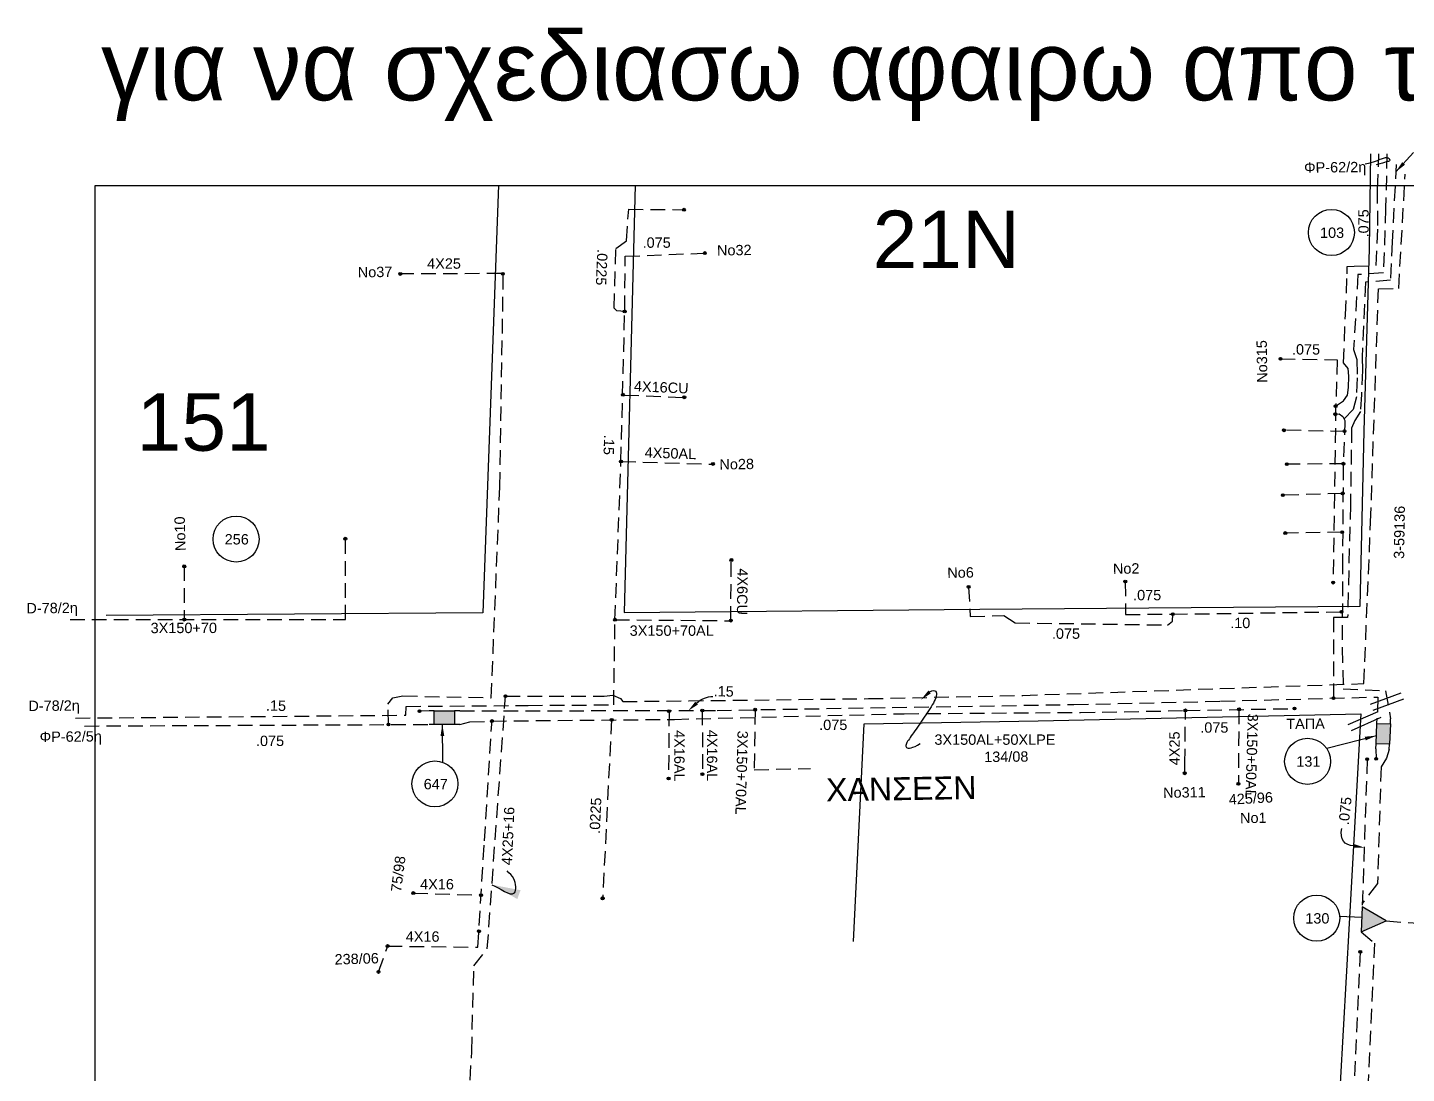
# Model space of a CAD drawing. Header units: millimetres. Extents: x 738 to 2138, y 37 to 533.
# Drawn here: x 741.3 to 861.2, y 442.5 to 533.4 of the extents above; entities that cross this region are included whole.
import ezdxf

# ---------------------------------------------------------------- set-up
doc = ezdxf.new("R2010")
doc.units = ezdxf.units.MM
doc.linetypes.add('DASHED', pattern=[19.05, 12.7, -6.35])
for name, color, linetype in [('Link Box 4 Διευθύνσεων', 7, 'Continuous'), ('Άγνωστα', 7, 'Continuous'), ('Επιγραφές - Σχήματα', 7, 'Continuous'), ('Καλώδια ΧΤ   3x150 AL+50XLPE', 7, 'DASHED'), ('Καλώδια ΧΤ   3x150+50AL', 7, 'DASHED'), ('Καλώδια ΧΤ   3x150+70 AL', 7, 'DASHED'), ('Καλώδια ΧΤ   3x150+70AL', 7, 'DASHED'), ('Καλώδια ΧΤ   4x25CU', 7, 'DASHED'), ('Καλώδια ΧΤ   4x6CU', 7, 'DASHED'), ('Συνδέσεις', 7, 'Continuous'), ('Τομή', 7, 'Continuous'), ('Υπόβαθρο ΔΕΗ', 7, 'Continuous'), ('Υπόγεια Καλώδια Δικτύου ΧΤ   .075', 7, 'DASHED'), ('Υπόγεια Καλώδια Δικτύου ΧΤ   .10', 7, 'DASHED'), ('Υπόγεια Καλώδια Δικτύου ΧΤ   .15', 7, 'DASHED'), ('Υπόγεια καλώδια Παροχών ΧΤ   .0225', 7, 'DASHED'), ('Υπόγεια καλώδια Παροχών ΧΤ   .075', 7, 'DASHED'), ('Υπόγεια καλώδια Παροχών ΧΤ   4x16AL', 7, 'DASHED'), ('Υπόγεια καλώδια Παροχών ΧΤ   4x16CU', 7, 'DASHED'), ('Υπόγεια καλώδια Παροχών ΧΤ   4x25', 7, 'DASHED'), ('Υπόγεια καλώδια Παροχών ΧΤ   4x50AL', 7, 'DASHED')]:
    doc.layers.add(name, color=color, linetype=linetype)
doc.styles.add('arial', font='arial.ttf')
doc.styles.get("Standard").update_dxf_attribs({"font": 'arial.ttf'})
doc.linetypes.add('SYN_LINE', pattern='A,0.5,-0.0001,["/\\/\\/\\/",Standard,S=0.1,R=0,X=0,Y=-0.05],-0.25', length=0.7501)
doc.dimstyles.new('ISO-25', dxfattribs={"dimtxt": 2.5, "dimasz": 2.5, "dimexe": 1.25, "dimexo": 0.625, "dimtad": 1, "dimtxsty": 'Standard', "dimcen": 2.5, "dimadec": 0, "dimazin": 0, "dimtfac": 1, "dimtmove": 0, "dimatfit": 3, "dimfxl": 1, "dimarcsym": 0})

# ---------------------------------------------------------------- blocks, each defined once
blk = doc.blocks.new('_ΣΥΝΔΕΣΗ')
at = {"layer": 'Συνδέσεις', "linetype": 'SYN_LINE', "ltscale": 40}
blk.add_hatch(color=256, dxfattribs=at).paths.add_polyline_path([(-116.75, 2339.64, 1), (-117.75, 2339.64, 1)])
at = {"layer": 'Συνδέσεις'}
blk.add_circle((-117.25, 2339.64), 0.5, dxfattribs=at)
blk = doc.blocks.new('LINK BOX 4 ΑΝΑΧΩΡΗΣΕΩΝ')
at = {"layer": 'Link Box 4 Διευθύνσεων', "ltscale": 40}
blk.add_hatch(color=256, dxfattribs=at).paths.add_polyline_path([(-3.54, 0), (-3.54, -4.67), (3.54, -4.67), (3.54, 0)])
for p, q in [((-3.54, 0), (-5.33, 0)), ((5.33, 0), (3.54, 0)), ((-3.54, -4.67), (-5.33, -4.67)), ((5.33, -4.67), (3.54, -4.67))]:
    blk.add_line(p, q, dxfattribs=at)
blk.add_lwpolyline([(-3.54, -4.67), (-3.54, 0), (3.54, 0), (3.54, -4.67)], close=True, dxfattribs=at)
blk = doc.blocks.new('ΤΟΜΗ')
at = {"layer": 'Τομή', "ltscale": 40}
for p, q in [((-5.68, 0), (5.68, 0)), ((5.68, -2.33), (-5.68, -2.33))]:
    blk.add_line(p, q, dxfattribs=at)

msp = doc.modelspace()

# ---------------------------------------------------------------- hatches: boundary and pattern name
at = {"layer": 'Επιγραφές - Σχήματα'}
msp.add_hatch(color=256, dxfattribs=at).paths.add_polyline_path([(859.44, 455.76), (857.35, 456.98), (857.26, 454.82)])

# ---------------------------------------------------------------- linework, layer by layer
at = {"layer": 'Άγνωστα', "ltscale": 0.1}
msp.add_lwpolyline([(776.23, 474.01), (775.4, 473.99), (775.4, 473.99)], dxfattribs=at)
at = {"layer": 'Άγνωστα', "color": 173, "ltscale": 0.1}
msp.add_lwpolyline([(858.54, 470.72), (858.56, 469.85)], dxfattribs=at)
at = {"layer": 'Επιγραφές - Σχήματα'}
msp.add_lwpolyline([(747.16, 52.8), (1697.68, 43.15), (1697.68, 519.66), (747.16, 519.66)], close=True, dxfattribs=at)
for points in [[(799.49, 474.69), (799.64, 474.83), (799.8, 474.94), (799.98, 475.04), (800.16, 475.12), (800.34, 475.18), (800.52, 475.23), (800.71, 475.26), (800.89, 475.27)], [(819.74, 475.66), (819.93, 475.75), (820.08, 475.78), (820.19, 475.77), (820.27, 475.73), (820.32, 475.65), (820.34, 475.55), (820.34, 475.43), (820.32, 475.3), (820.28, 475.16), (820.22, 475.01), (820.15, 474.86), (820.07, 474.7), (819.97, 474.54), (819.87, 474.37), (819.76, 474.2), (819.64, 474.02), (819.52, 473.84), (819.4, 473.66), (819.28, 473.48), (819.16, 473.29), (819.04, 473.11), (818.91, 472.93), (818.79, 472.76), (818.68, 472.59), (818.56, 472.43), (818.45, 472.27), (818.35, 472.12), (818.24, 471.98), (818.15, 471.84), (818.06, 471.71), (817.98, 471.59), (817.9, 471.48), (817.83, 471.37), (817.77, 471.26), (817.72, 471.17), (817.69, 471.08), (817.67, 471.01), (817.67, 470.94), (817.69, 470.88), (817.73, 470.83), (817.79, 470.8), (817.88, 470.78), (817.99, 470.78), (818.13, 470.8), (818.29, 470.85), (818.48, 470.92), (818.69, 471.03), (818.93, 471.18)], [(856.58, 462.28), (856.32, 462.31), (856.09, 462.39), (855.88, 462.51), (855.72, 462.68), (855.6, 462.9), (855.54, 463.16), (855.53, 463.46), (855.57, 463.8)], [(857.35, 456.98), (857.26, 454.82), (859.44, 455.76), (857.35, 456.98)], [(855.38, 456.17), (857.31, 456.09)]]:
    msp.add_lwpolyline(points, dxfattribs=at)
for centre in [(854.67, 515.6), (759.45, 488.95), (852.6, 469.63), (776.74, 467.67), (853.39, 456)]:
    msp.add_circle(centre, 2, dxfattribs=at)
msp.add_open_spline([(857.61, 521.58), (858.41, 521.72), (859.09, 522.08), (859.7, 522.18), (859.8, 521.77), (859.48, 521.78), (859.04, 521.61), (858.56, 521.47)], degree=3, dxfattribs=at)
for points in [[(799.6, 474.57), (798.75, 474.02), (799.37, 474.81)], [(819.85, 475.54), (819, 474.99), (819.63, 475.78)], [(856.61, 462.45), (857.57, 462.12), (856.56, 462.12)]]:
    msp.add_solid(points, dxfattribs=at)
at = {"layer": 'Καλώδια ΧΤ   3x150 AL+50XLPE', "color": 85, "linetype": 'DASHED', "ltscale": 0.1}
msp.add_lwpolyline([(860.31, 521.52), (859.94, 514.8), (859.8, 511.45), (857.64, 511.28), (857.35, 504.77), (857.38, 503.62), (857.29, 501.52), (857.19, 500.04), (856.7, 499.26), (856.43, 498.6), (856.32, 491.93), (856.08, 482.12), (854.84, 482.12), (854.85, 475.11)], dxfattribs=at)
at = {"layer": 'Καλώδια ΧΤ   3x150 AL+50XLPE', "color": 6, "ltscale": 0.1}
msp.add_lwpolyline([(782.87, 475.29), (791.44, 475.3), (792.21, 475.37), (792.86, 475.08), (793.06, 474.83), (798.82, 474.89), (814.43, 475.08), (827.85, 475.36), (857.49, 476.39), (858.08, 490.44), (858.76, 510.71), (860.52, 510.74), (861.09, 520.68)], dxfattribs=at)
at = {"layer": 'Καλώδια ΧΤ   3x150+50AL', "color": 133, "ltscale": 0.1}
msp.add_lwpolyline([(846.63, 474.14), (846.58, 467.68)], dxfattribs=at)
at = {"layer": 'Καλώδια ΧΤ   3x150+70 AL', "color": 1, "ltscale": 0.1}
msp.add_lwpolyline([(792.39, 481.94), (802.46, 481.85)], dxfattribs=at)
at = {"layer": 'Καλώδια ΧΤ   3x150+70 AL', "color": 85, "ltscale": 0.1}
msp.add_lwpolyline([(804.58, 474.11), (804.5, 468.89), (809.4, 469.01)], dxfattribs=at)
at = {"layer": 'Καλώδια ΧΤ   3x150+70AL', "color": 1, "ltscale": 0.1}
msp.add_lwpolyline([(745.02, 481.95), (768.95, 481.95), (768.95, 481.95)], dxfattribs=at)
at = {"layer": 'Καλώδια ΧΤ   4x25CU', "color": 6, "linetype": 'DASHED', "ltscale": 0.1}
msp.add_lwpolyline([(778.31, 415.65), (779, 415.65), (779.29, 415.96), (779.14, 416.48), (778.68, 416.77), (778.34, 417.05), (778.31, 418.05), (778.94, 426.71), (779.94, 444.42), (780.12, 451.86), (781.29, 453.32), (782.87, 475.29)], dxfattribs=at)
at = {"layer": 'Καλώδια ΧΤ   4x6CU', "color": 1, "ltscale": 0.1}
msp.add_lwpolyline([(802.46, 481.85), (802.5, 487.13)], dxfattribs=at)
at = {"layer": 'Υπόβαθρο ΔΕΗ', "ltscale": 0.1}
for points in [[(794.15, 519.7), (793.18, 482.58), (824.11, 482.85), (857.18, 483.13), (857.52, 498.33), (857.97, 514.2), (858.1, 522.44)], [(782.25, 519.7), (780.9, 482.55), (748.15, 482.32)], [(813.11, 453.97), (814.05, 472.88), (829.18, 473.16), (857.22, 473.75), (856.21, 455.52), (854.92, 432.34), (853.69, 411.72)]]:
    msp.add_lwpolyline(points, dxfattribs=at)
for points in [[(748.15, 472.1, 0, 0, 0), (780.72, 472.47, 0, 0, 0), (779.66, 452.07, 0, 0, 0), (778.8, 436.82, 0, 0, 0), (777.49, 411.72, 0.0000003, 0.0000003, 0), (772.37, 322.22, 0.0000003, 0.0000003, 0), (747.1, 323.24, 0, 0, 0)], [(782.03, 280.35, 0.0000003, 0.0000003, 0), (789.62, 411.72, 0, 0, 0), (790.56, 431.19, 0, 0, 0), (791.84, 456.27, 0, 0, 0), (792.63, 472.58, 0, 0, 0), (807.52, 472.55, 0, 0, 0), (806.86, 454.54, 0, 0, 0)]]:
    msp.add_lwpolyline(points, format="xyseb", dxfattribs=at)
at = {"layer": 'Υπόγεια Καλώδια Δικτύου ΧΤ   .075', "color": 1, "ltscale": 0.1}
for points in [[(859.49, 522.44), (859.38, 517.68), (859.19, 512.08), (856.97, 511.94), (856.6, 505.44), (856.89, 504.55), (856.92, 502.97), (856.84, 501.32), (856.57, 500.21), (855.77, 499.41)], [(793.24, 508.86), (793.27, 513.53), (800.07, 513.8)], [(850.25, 504.62), (855.18, 504.53), (855.04, 500.5)], [(855.04, 500.5), (854.82, 485.16)], [(855.01, 499.8), (855.34, 499.85), (855.65, 499.61), (855.85, 499.27), (855.7, 495.33), (855.63, 487.17), (855.61, 479.46), (855.69, 475.92), (859.36, 475.77), (859.81, 473.33)], [(836.75, 485.25), (836.78, 482.4), (840.89, 482.42)]]:
    msp.add_lwpolyline(points, dxfattribs=at)
at = {"layer": 'Υπόγεια Καλώδια Δικτύου ΧΤ   .075', "color": 85, "ltscale": 0.1}
for points in [[(778.9, 472.84), (779.77, 473.06), (781.7, 473.13), (797.55, 473.28), (817.53, 473.77), (832.85, 473.88), (841.98, 474.04)], [(857.18, 453.07), (856.32, 434.28), (854.13, 410.04)]]:
    msp.add_lwpolyline(points, dxfattribs=at)
at = {"layer": 'Υπόγεια Καλώδια Δικτύου ΧΤ   .075', "color": 173, "ltscale": 0.1}
msp.add_lwpolyline([(859.44, 455.76), (871.05, 454.88), (879.41, 452.9), (889.46, 450.43), (904.15, 446.21), (903.84, 434), (902.96, 416.7)], dxfattribs=at)
at = {"layer": 'Υπόγεια Καλώδια Δικτύου ΧΤ   .10', "color": 1, "ltscale": 0.1}
msp.add_lwpolyline([(840.89, 482.42), (855.55, 482.63)], dxfattribs=at)
at = {"layer": 'Υπόγεια Καλώδια Δικτύου ΧΤ   .15', "color": 1, "ltscale": 0.1}
for points in [[(792.39, 481.94), (792.91, 495.69), (793.23, 508.61), (793.23, 508.61)], [(745.49, 473.39), (774.2, 473.64), (774.23, 474.41), (784.83, 474.49), (792.28, 474.54), (792.39, 481.94)]]:
    msp.add_lwpolyline(points, dxfattribs=at)
at = {"layer": 'Υπόγεια Καλώδια Δικτύου ΧΤ   .15', "color": 85, "ltscale": 0.1}
msp.add_lwpolyline([(778.9, 474.01), (801.26, 474.06), (832.28, 474.57), (845.02, 474.86), (858.71, 475.22), (858.65, 473.38)], dxfattribs=at)
at = {"layer": 'Υπόγεια Καλώδια Δικτύου ΧΤ   .15', "color": 173, "linetype": 'DASHED', "ltscale": 0.1}
msp.add_lwpolyline([(859.7, 470.67), (859.46, 469.9), (859.46, 469.9), (859.46, 469.9), (858.99, 469.15), (858.68, 459.01), (857.36, 457.29)], dxfattribs=at)
at = {"layer": 'Υπόγεια Καλώδια Δικτύου ΧΤ   .15', "color": 173, "ltscale": 0.1}
msp.add_lwpolyline([(857.26, 454.82), (858.41, 453.83), (857.29, 428.42), (856.35, 411.68), (856.35, 411.68), (854, 382.45), (852.46, 380.12), (853.52, 378.69), (849.79, 316.31), (848.07, 281.21)], dxfattribs=at)
at = {"layer": 'Υπόγεια καλώδια Παροχών ΧΤ   .0225', "color": 1, "ltscale": 0.1}
msp.add_lwpolyline([(793.24, 508.73), (792.56, 508.79), (792.32, 509.03), (792.46, 514.22), (793.38, 514.87), (793.58, 517.62), (798.39, 517.58)], dxfattribs=at)
at = {"layer": 'Υπόγεια καλώδια Παροχών ΧΤ   .0225', "color": 85, "ltscale": 0.1}
msp.add_lwpolyline([(792.09, 473.25), (791.32, 457.72)], dxfattribs=at)
at = {"layer": 'Υπόγεια καλώδια Παροχών ΧΤ   .075', "color": 1, "ltscale": 0.1}
for points in [[(855.04, 500.5), (855.72, 500.97), (856.08, 501.47), (856.16, 502.12), (856.18, 503.11), (856.14, 503.79), (855.72, 504.26), (855.89, 508.43), (856.04, 512.02), (856.05, 512.64), (856.65, 512.67), (858.57, 512.73), (858.72, 516.21), (858.67, 519.39), (858.8, 522.44)], [(855.86, 498.29), (850.55, 498.41)], [(855.76, 495.5), (850.8, 495.46)], [(855.64, 492.92), (850.45, 492.76)], [(855.61, 489.54), (850.65, 489.46)], [(823.13, 484.78), (823.27, 482.21), (826.18, 482.31), (826.18, 482.31), (827.19, 481.67), (827.19, 481.67), (827.19, 481.67), (827.19, 481.67), (840.43, 481.48), (840.86, 481.81), (840.89, 482.42)]]:
    msp.add_lwpolyline(points, dxfattribs=at)
at = {"layer": 'Υπόγεια καλώδια Παροχών ΧΤ   .075', "color": 85, "ltscale": 0.1}
for points in [[(772.7, 472.83), (772.65, 474.6), (773.07, 475.14), (773.95, 475.31), (781.63, 475.16), (782.38, 493.5), (782.68, 511.89)], [(746.27, 472.7), (776.23, 472.84)]]:
    msp.add_lwpolyline(points, dxfattribs=at)
at = {"layer": 'Υπόγεια καλώδια Παροχών ΧΤ   .075', "color": 133, "ltscale": 0.1}
msp.add_lwpolyline([(841.98, 474.06), (851.45, 474.21)], dxfattribs=at)
at = {"layer": 'Υπόγεια καλώδια Παροχών ΧΤ   .075', "color": 173, "ltscale": 0.1}
msp.add_lwpolyline([(857.78, 469.82), (857.35, 456.98)], dxfattribs=at)
at = {"layer": 'Υπόγεια καλώδια Παροχών ΧΤ   4x16AL', "color": 1, "linetype": 'DASHED', "ltscale": 0.1}
for points in [[(768.95, 481.95), (768.95, 488.98)], [(754.95, 486.58), (754.95, 481.95)]]:
    msp.add_lwpolyline(points, dxfattribs=at)
at = {"layer": 'Υπόγεια καλώδια Παροχών ΧΤ   4x16AL', "color": 85, "ltscale": 0.1}
for points in [[(797.09, 473.97), (797.05, 468.14)], [(799.98, 474.05), (799.99, 468.5)], [(771.83, 451.32), (772.63, 453.57), (772.63, 453.57), (780.48, 453.47), (781.04, 462.71), (781.7, 473.17)], [(774.86, 458.18), (780.74, 458)]]:
    msp.add_lwpolyline(points, dxfattribs=at)
at = {"layer": 'Υπόγεια καλώδια Παροχών ΧΤ   4x16CU', "color": 1, "ltscale": 0.1}
msp.add_lwpolyline([(793.2, 501.47), (798.29, 501.27)], dxfattribs=at)
at = {"layer": 'Υπόγεια καλώδια Παροχών ΧΤ   4x25', "color": 85, "ltscale": 0.1}
msp.add_lwpolyline([(782.52, 512.03), (773.85, 512)], dxfattribs=at)
at = {"layer": 'Υπόγεια καλώδια Παροχών ΧΤ   4x25', "color": 133, "ltscale": 0.1}
msp.add_lwpolyline([(841.92, 468.59), (841.94, 469.45), (841.98, 474.06)], dxfattribs=at)
at = {"layer": 'Υπόγεια καλώδια Παροχών ΧΤ   4x50AL', "color": 1, "ltscale": 0.1}
msp.add_lwpolyline([(792.92, 495.69), (800.9, 495.45)], dxfattribs=at)

# ---------------------------------------------------------------- block references
at = {"layer": 'Link Box 4 Διευθύνσεων', "xscale": 0.25, "yscale": 0.25, "zscale": 0.25}
msp.add_blockref('LINK BOX 4 ΑΝΑΧΩΡΗΣΕΩΝ', (777.56, 474.01), dxfattribs=at)
at = {"layer": 'Link Box 4 Διευθύνσεων', "xscale": 0.2500000000000442, "yscale": 0.2500000000000442, "zscale": 0.2500000000000442, "rotation": 267.6513031231852}
msp.add_blockref('LINK BOX 4 ΑΝΑΧΩΡΗΣΕΩΝ', (859.76, 472), dxfattribs=at)
at = {"layer": 'Συνδέσεις', "xscale": 0.25, "yscale": 0.25, "zscale": 0.25}
for p in [(827.7, -67.33), (829.51, -71.1), (803.04, -72.91), (811.95, -72.9), (822.55, -76.17), (879.56, -80.29), (822.39, -83.41), (827.73, -83.63), (884.32, -85.11), (884.35, -84.41), (879.86, -86.5), (885.12, -86.57), (822.22, -89.21), (830.22, -89.43), (880.11, -89.45), (885.02, -89.41), (879.76, -92.14), (884.96, -91.99), (798.26, -95.93), (879.97, -95.44), (884.92, -95.36), (784.26, -98.33), (831.82, -97.78), (852.44, -100.12), (866.06, -99.66), (884.13, -99.74), (784.26, -102.96), (821.71, -102.97), (831.77, -103.05), (870.2, -102.49), (884.86, -102.28), (812.18, -109.62), (884.16, -109.79), (804.71, -110.92), (826.4, -110.93), (829.29, -110.87), (833.89, -110.79), (871.29, -110.85), (875.95, -110.76), (880.77, -110.69), (802.01, -112.08), (811.01, -111.78), (821.41, -111.68), (887.09, -115.09), (887.87, -115.05), (871.23, -116.32), (826.36, -116.77), (829.3, -116.4), (875.9, -117.23), (804.17, -126.73), (810.06, -126.91), (820.63, -127.19), (809.88, -130.05), (801.94, -131.34), (886.49, -131.84), (801.14, -133.59)]:
    msp.add_blockref('_ΣΥΝΔΕΣΗ', p, dxfattribs=at)
at = {"layer": 'Τομή'}
for p, xscale, yscale, zscale, rotation in [((859.4, 475.09), 0.2500000000002456, 0.2500000000002456, 0.2500000000002456, 19.82842772114387), ((857.44, 473.4), 0.2500000000002349, 0.2500000000002349, 0.2500000000002349, 23.7197377791234)]:
    msp.add_blockref('ΤΟΜΗ', p, dxfattribs=dict(at, xscale=xscale, yscale=yscale, zscale=zscale, rotation=rotation))

# ---------------------------------------------------------------- texts
at = {"layer": 'Επιγραφές - Σχήματα', "ltscale": 10, "insert": (747.71, 533.09), "char_height": 6, "width": 315.0361, "attachment_point": 1}
msp.add_mtext('{\\C1;για να σχεδιασω αφαιρω απο τα μετρα  3m}', dxfattribs=at)
at = {"layer": 'Επιγραφές - Σχήματα', "ltscale": 40, "char_height": 0.9, "attachment_point": 1, "style": 'arial'}
for s, insert, width, rotation in [('ΦΡ-62/2η', (852.29, 521.7), 47.0228, 0.5159), ('{\\fArial|b0|i0|c161|p34;3-59136}', (860.09, 487.24), 47.0228, 89.0821), ('D-78/2η', (741.22, 483.39), 47.0228, 0.5159), ('D-78/2η', (741.39, 474.9), 47.0228, 0.5159), ('ΦΡ-62/5η', (742.37, 472.21), 47.0228, 0.5159), ('ΤΑΠΑ', (850.74, 473.33), 47.0228, 0.5159), ('{\\fArial|b0|i0|c161|p34;134/08}', (824.48, 470.47), 47.0228, 0.5159), ('{\\fArial|b0|i0|c161|p34;425/96}', (845.72, 466.76), 47.0228, 3.0952), ('{\\fArial|b0|i0|c161|p34;75/98}', (772.9, 458.34), 47.0228, 82.8593), ('{\\fArial|b0|i0|c161|p34;238/06}', (768, 452.86), 3.9253, 1.7149)]:
    msp.add_mtext(s, dxfattribs=dict(at, insert=insert, width=width, rotation=rotation))
at = {"layer": 'Επιγραφές - Σχήματα', "attachment_point": 1}
for s, insert, char_height, width in [('21N', (814.79, 517.5), 5, 1.2368), ('103', (853.68, 516.03), 0.9, 8.5591), ('151', (750.81, 501.63), 5, 1.2368), ('256', (758.46, 489.38), 0.9, 8.5591), ('131', (851.62, 470.07), 0.9, 8.5591), ('647', (775.76, 468.1), 0.9, 8.5591), ('130', (852.4, 456.43), 0.9, 8.5591)]:
    msp.add_mtext(s, dxfattribs=dict(at, insert=insert, char_height=char_height, width=width))
at = {"layer": 'Επιγραφές - Σχήματα', "attachment_point": 1, "style": 'arial'}
for s, insert, char_height, width, rotation in [('No32', (801.25, 514.49), 0.9, 84.1859, 0.9082), ('No37', (770.02, 512.59), 0.9, 84.1859, 0.9082), ('No315', (848.21, 502.53), 0.9, 84.1859, 90.9082), ('No28', (801.46, 495.89), 0.9, 84.1859, 0.9082), ('No10', (754.17, 487.9), 0.9, 84.1859, 91.599), ('No2', (835.67, 486.82), 0.9, 84.1859, 0.9082), ('No6', (821.27, 486.47), 0.9, 84.1859, 0.9082), ('ΧΑΝΣΕΣΝ', (810.72, 468.15), 2, 42.5503, 0.9082), ('No311', (840.03, 467.35), 0.9, 84.1859, 0.9082), ('No1', (846.72, 465.15), 0.9, 84.1859, 0.9082)]:
    msp.add_mtext(s, dxfattribs=dict(at, insert=insert, char_height=char_height, width=width, rotation=rotation))
at = {"layer": 'Καλώδια ΧΤ   3x150 AL+50XLPE', "insert": (825.42, 471.51), "char_height": 0.9, "width": 13.9242, "attachment_point": 5, "style": 'arial'}
msp.add_mtext('3X150AL+50XLPE', dxfattribs=at)
at = {"layer": 'Καλώδια ΧΤ   3x150+50AL', "insert": (848.3, 473.76), "char_height": 0.9, "width": 84.1859, "attachment_point": 1, "rotation": 268.3608, "style": 'arial'}
msp.add_mtext('3X150+50AL', dxfattribs=at)
at = {"layer": 'Καλώδια ΧΤ   3x150+70 AL', "char_height": 0.9, "width": 84.1859, "attachment_point": 1, "style": 'arial'}
for s, insert, rotation in [('3X150+70', (752.02, 481.67), 0.126), ('3X150+70AL', (803.95, 472.28), 268.4502)]:
    msp.add_mtext(s, dxfattribs=dict(at, insert=insert, rotation=rotation))
at = {"layer": 'Καλώδια ΧΤ   3x150+70 AL', "insert": (793.67, 481.44), "char_height": 0.9, "width": 84.1859, "attachment_point": 1, "style": 'arial'}
msp.add_mtext('3X150+70AL', dxfattribs=at)
at = {"layer": 'Καλώδια ΧΤ   4x25CU', "insert": (782.53, 460.63), "char_height": 0.9, "width": 84.1859, "attachment_point": 1, "rotation": 87.4299, "style": 'arial'}
msp.add_mtext('4X25+16', dxfattribs=at)
at = {"layer": 'Καλώδια ΧΤ   4x6CU', "insert": (803.94, 486.4), "char_height": 0.9, "width": 84.1859, "attachment_point": 1, "rotation": 269.2144, "style": 'arial'}
msp.add_mtext('4X6CU', dxfattribs=at)
at = {"layer": 'Υπόγεια Καλώδια Δικτύου ΧΤ   .075', "char_height": 0.9, "width": 84.1859, "attachment_point": 1, "style": 'arial'}
for insert in [(794.79, 515.17), (851.24, 505.89), (837.43, 484.53)]:
    msp.add_mtext('.075', dxfattribs=dict(at, insert=insert))
at = {"layer": 'Υπόγεια Καλώδια Δικτύου ΧΤ   .10', "insert": (845.87, 482.11), "char_height": 0.9, "width": 84.1859, "attachment_point": 1, "style": 'arial'}
msp.add_mtext('.10', dxfattribs=at)
at = {"layer": 'Υπόγεια Καλώδια Δικτύου ΧΤ   .15', "char_height": 0.9, "width": 84.1859, "attachment_point": 1, "style": 'arial'}
for insert, rotation in [((792.35, 497.99), 267.9023), ((800.98, 476.19), 358.4834), ((762.06, 474.95), 358.4834)]:
    msp.add_mtext('.15', dxfattribs=dict(at, insert=insert, rotation=rotation))
at = {"layer": 'Υπόγεια καλώδια Παροχών ΧΤ   .0225', "ltscale": 0.1, "char_height": 0.9, "width": 84.1859, "attachment_point": 1, "style": 'arial'}
for insert, rotation in [((791.76, 514.13), 267.4299), ((790.17, 463.36), 87.4299)]:
    msp.add_mtext('.0225', dxfattribs=dict(at, insert=insert, rotation=rotation))
at = {"layer": 'Υπόγεια καλώδια Παροχών ΧΤ   .075', "char_height": 0.9, "width": 84.1859, "attachment_point": 1, "style": 'arial'}
for insert, rotation in [((857.01, 515.17), 90), ((855.28, 464.15), 83.9048)]:
    msp.add_mtext('.075', dxfattribs=dict(at, insert=insert, rotation=rotation))
for insert in [(830.37, 481.18), (810.14, 473.25), (843.27, 473.02), (761.18, 471.86)]:
    msp.add_mtext('.075', dxfattribs=dict(at, insert=insert))
at = {"layer": 'Υπόγεια καλώδια Παροχών ΧΤ   4x16AL', "char_height": 0.9, "width": 84.1859, "attachment_point": 1, "rotation": 270, "style": 'arial'}
for insert in [(798.44, 472.34), (801.28, 472.37)]:
    msp.add_mtext('4X16AL', dxfattribs=dict(at, insert=insert))
at = {"layer": 'Υπόγεια καλώδια Παροχών ΧΤ   4x16AL', "char_height": 0.9, "width": 84.1859, "attachment_point": 1, "style": 'arial'}
for insert in [(775.45, 459.4), (774.2, 454.85)]:
    msp.add_mtext('4X16', dxfattribs=dict(at, insert=insert))
at = {"layer": 'Υπόγεια καλώδια Παροχών ΧΤ   4x16CU', "insert": (794.06, 502.7), "char_height": 0.9, "width": 84.1859, "attachment_point": 1, "rotation": 357.5807, "style": 'arial'}
msp.add_mtext('4X16CU', dxfattribs=at)
at = {"layer": 'Υπόγεια καλώδια Παροχών ΧΤ   4x25', "insert": (776.06, 513.35), "char_height": 0.9, "width": 84.1859, "attachment_point": 1, "style": 'arial'}
msp.add_mtext('4X25', dxfattribs=at)
at = {"layer": 'Υπόγεια καλώδια Παροχών ΧΤ   4x25', "insert": (840.58, 469.29), "char_height": 0.9, "width": 84.1859, "attachment_point": 1, "rotation": 90, "style": 'arial'}
msp.add_mtext('4X25', dxfattribs=at)
at = {"layer": 'Υπόγεια καλώδια Παροχών ΧΤ   4x50AL', "insert": (794.99, 496.93), "char_height": 0.9, "width": 84.1859, "attachment_point": 1, "rotation": 358.2121, "style": 'arial'}
msp.add_mtext('4X50AL', dxfattribs=at)

# ---------------------------------------------------------------- leaders
at = {"layer": 'Επιγραφές - Σχήματα', "ltscale": 40}
msp.add_leader([(860.27, 520.87), (861.81, 522.54)], dimstyle='ISO-25', override={"dimasz": 1, "dimtad": 0}, dxfattribs=at)
at = {"layer": 'Επιγραφές - Σχήματα'}
for points in [[(777.38, 472.84), (777.4, 469.56)], [(858.58, 471.86), (854.26, 470.75)]]:
    msp.add_leader(points, dimstyle='ISO-25', override={"dimasz": 1, "dimgap": 0.625, "dimtad": 0}, dxfattribs=at)
at = {"layer": 'Επιγραφές - Σχήματα', "path_type": 1}
msp.add_leader([(781.69, 458.9), (783.64, 458.19), (783.6, 459.42), (783.01, 460.11)], dimstyle='ISO-25', override={"dimgap": 0.625, "dimtad": 0}, dxfattribs=at)

doc.saveas('drawing.dxf')
